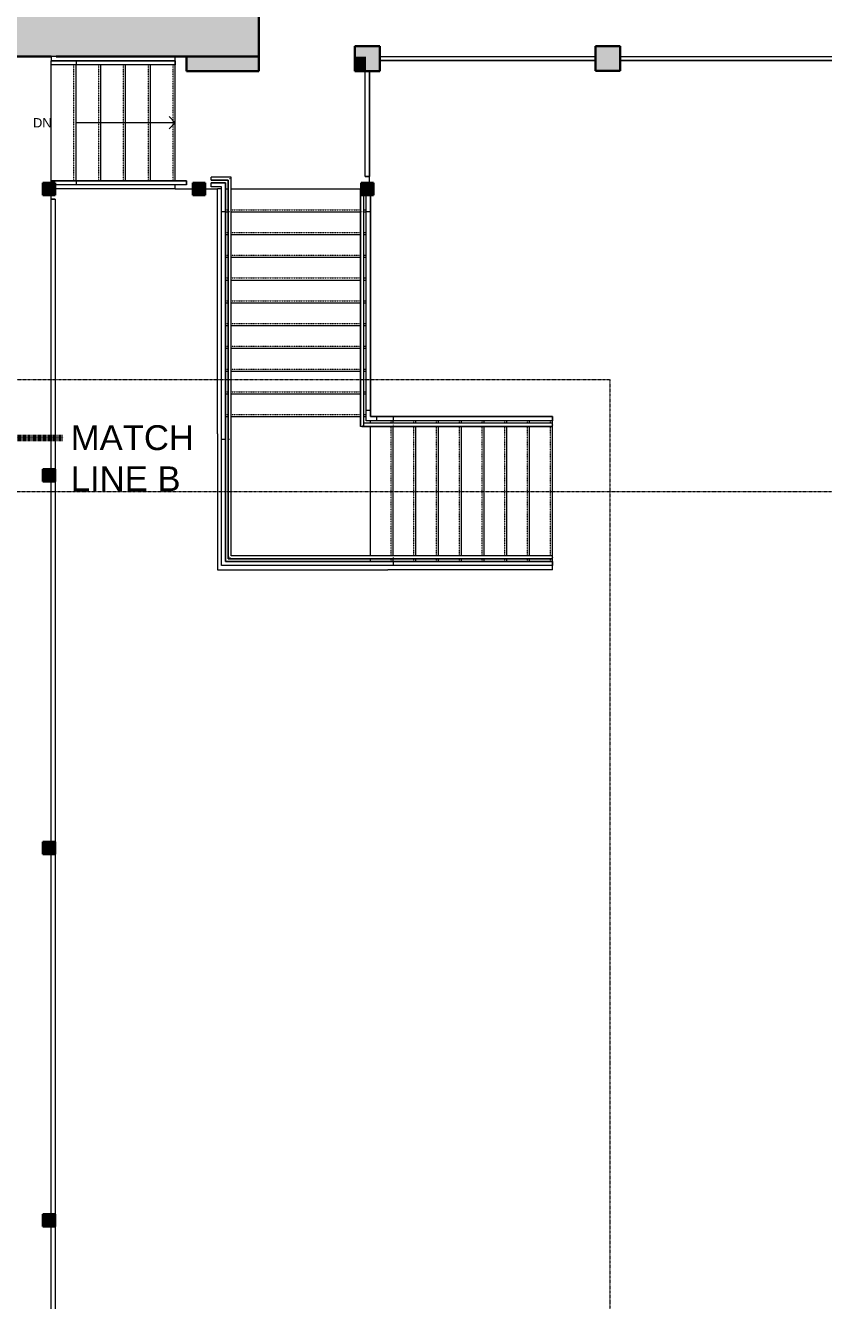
# Model space of a CAD drawing. Header units: inches. Extents: x -1287 to 1590, y -3558 to 989.
# Drawn here: x -683 to -297, y -585 to 31 of the extents above; entities that cross this region are included whole.
import ezdxf

# ---------------------------------------------------------------- set-up
doc = ezdxf.new("R2010")
doc.units = ezdxf.units.IN
doc.header["$MEASUREMENT"] = 0
for name, pattern in [('Dash', [0.25, 0.125, -0.125]), ('Dash_2_', [0.25, 0.125, -0.125]), ('Overhead 1_16_', [0.101562, 0.0625, -0.039062])]:
    doc.linetypes.add(name, pattern=pattern)
for name, color, linetype, lineweight in [('A-ANNO-MATC', 214, 'Dash', 140), ('A-COLS', 52, 'Continuous', 18), ('A-FLOR', 192, 'Continuous', 18), ('A-FLOR-HRAL', 11, 'Continuous', 18), ('A-WALL', 113, 'Continuous', 18), ('A-WALL-PATT', 111, 'Continuous', 18), ('G-ANNO-SYMB', 111, 'Continuous', 9), ('G-ANNO-TEXT', 231, 'Continuous', 9), ('S-STRS', 31, 'Continuous', 18), ('S-STRS-ANNO', 31, 'Continuous', 9), ('S-STRS-IDEN', 31, 'Continuous', 9)]:
    doc.layers.add(name, color=color, linetype=linetype, lineweight=lineweight)
doc.styles.add('Swis721 Lt BT', font='swissl.ttf', dxfattribs={"height": 4.5})
doc.styles.add('Swis721 Lt BT_2', font='swissl.ttf', dxfattribs={"height": 12})

# ---------------------------------------------------------------- blocks, each defined once
blk = doc.blocks.new('Top Rail Type - Top Rail_Internal_-5011479-1st Floor Construction')
at = {"layer": 'A-FLOR-HRAL', "lineweight": 9}
for p, q in [((-511.65, 16.32), (-407.34, 16.32)), ((-407.34, 14.32), (-511.65, 14.32)), ((-395.34, 16.32), (-291.02, 16.32)), ((-291.02, 14.32), (-395.34, 14.32)), ((-518.65, -41.75), (-518.65, 9.25)), ((-516.65, 9.25), (-516.65, -41.75)), ((-516.65, -41.75), (-518.65, -41.75))]:
    blk.add_line(p, q, dxfattribs=at)
blk = doc.blocks.new('Top Rail Type - Top Rail_Internal_-V4-1st Floor Construction')
at = {"layer": 'A-FLOR-HRAL', "lineweight": 9}
for p, q in [((-511.65, 16.32), (-407.34, 16.32)), ((-511.65, 14.32), (-407.34, 14.32)), ((-395.34, 16.32), (-291.02, 16.32)), ((-395.34, 14.32), (-291.02, 14.32)), ((-518.65, -41.75), (-518.65, 9.25)), ((-516.65, -41.75), (-516.65, 9.25)), ((-518.65, -41.75), (-516.65, -41.75))]:
    blk.add_line(p, q, dxfattribs=at)
blk = doc.blocks.new('Top Rail Type - Top Rail_Internal_-6922700-1st Floor Construction')
at = {"layer": 'A-FLOR-HRAL', "lineweight": 9}
for p, q in [((-670.48, 12.25), (-670.48, 14.25)), ((-670.48, 14.25), (-658.48, 14.25)), ((-658.48, 14.25), (-610.48, 14.25)), ((-658.48, 14.25), (-658.48, 12.25)), ((-610.48, 14.25), (-610.48, 12.25)), ((-658.48, 12.25), (-670.48, 12.25)), ((-610.48, 12.25), (-658.48, 12.25))]:
    blk.add_line(p, q, dxfattribs=at)
blk = doc.blocks.new('Top Rail Type - Top Rail_Internal_-V9-1st Floor Construction')
at = {"layer": 'A-FLOR-HRAL', "lineweight": 9}
for p, q in [((-670.48, 12.25), (-670.48, 14.25)), ((-658.48, 14.25), (-670.48, 14.25)), ((-610.48, 14.25), (-658.48, 14.25)), ((-610.48, 12.25), (-610.48, 14.25)), ((-658.48, 12.25), (-670.48, 12.25)), ((-610.48, 12.25), (-658.48, 12.25))]:
    blk.add_line(p, q, dxfattribs=at)
blk = doc.blocks.new('Top Rail Type - Top Rail_Internal_-6922724-1st Floor Construction')
at = {"layer": 'A-FLOR-HRAL', "lineweight": 9}
for p, q in [((-670.48, -44.75), (-670.48, -43.75)), ((-670.48, -43.75), (-658.48, -43.75)), ((-658.48, -45.75), (-668.48, -45.75)), ((-658.48, -43.75), (-605.07, -43.75)), ((-658.48, -43.75), (-658.48, -45.75)), ((-605.07, -45.75), (-658.48, -45.75)), ((-605.07, -43.75), (-605.07, -45.75))]:
    blk.add_line(p, q, dxfattribs=at)
blk = doc.blocks.new('Top Rail Type - Top Rail_Internal_-V10-1st Floor Construction')
at = {"layer": 'A-FLOR-HRAL', "lineweight": 9}
for p, q in [((-670.48, -44.75), (-670.48, -43.75)), ((-658.48, -43.75), (-670.48, -43.75)), ((-658.48, -45.75), (-668.48, -45.75)), ((-605.07, -43.75), (-658.48, -43.75)), ((-605.07, -45.75), (-658.48, -45.75)), ((-605.07, -45.75), (-605.07, -43.75))]:
    blk.add_line(p, q, dxfattribs=at)
blk = doc.blocks.new('Top Rail Type - Top Rail_Internal_-7020780-1st Floor Construction')
at = {"layer": 'A-FLOR-HRAL', "lineweight": 9}
for p, q in [((-518.15, -58.75), (-518.15, -50.75)), ((-516.15, -50.75), (-516.15, -58.75)), ((-518.15, -154.75), (-518.15, -58.75)), ((-516.15, -58.75), (-518.15, -58.75)), ((-516.15, -58.75), (-516.15, -154.75)), ((-518.15, -159.75), (-518.15, -154.75)), ((-516.15, -154.75), (-518.15, -154.75)), ((-513.15, -159.75), (-518.15, -159.75)), ((-516.15, -154.75), (-516.15, -157.75)), ((-516.15, -157.75), (-513.15, -157.75)), ((-513.15, -157.75), (-505.15, -157.75)), ((-513.15, -157.75), (-513.15, -159.75)), ((-505.15, -159.75), (-513.15, -159.75)), ((-505.15, -157.75), (-428.15, -157.75)), ((-505.15, -157.75), (-505.15, -159.75)), ((-428.15, -159.75), (-505.15, -159.75)), ((-428.15, -157.75), (-428.15, -159.75))]:
    blk.add_line(p, q, dxfattribs=at)
blk = doc.blocks.new('Top Rail Type - Top Rail_Internal_-V20-1st Floor Construction')
at = {"layer": 'A-FLOR-HRAL', "lineweight": 9}
for p, q in [((-518.15, -58.75), (-518.15, -50.75)), ((-516.15, -58.75), (-516.15, -50.75)), ((-518.15, -154.75), (-518.15, -58.75)), ((-516.15, -154.75), (-516.15, -58.75)), ((-518.15, -159.75), (-518.15, -154.75)), ((-513.15, -159.75), (-518.15, -159.75)), ((-516.15, -157.75), (-516.15, -154.75)), ((-513.15, -157.75), (-516.15, -157.75)), ((-505.15, -157.75), (-513.15, -157.75)), ((-505.15, -159.75), (-513.15, -159.75)), ((-428.15, -157.75), (-505.15, -157.75)), ((-428.15, -159.75), (-505.15, -159.75)), ((-428.15, -159.75), (-428.15, -157.75))]:
    blk.add_line(p, q, dxfattribs=at)
blk = doc.blocks.new('Top Rail Type - Top Rail_Internal_-7020797-1st Floor Construction')
at = {"layer": 'A-FLOR-HRAL', "lineweight": 9}
for p, q in [((-593.07, -46.75), (-593.07, -44.75)), ((-593.07, -44.75), (-586.15, -44.75)), ((-588.15, -46.75), (-593.07, -46.75)), ((-588.15, -58.75), (-588.15, -46.75)), ((-586.15, -44.75), (-586.15, -58.75)), ((-588.15, -156.75), (-588.15, -58.75)), ((-586.15, -58.75), (-588.15, -58.75)), ((-586.15, -58.75), (-586.15, -156.75)), ((-588.15, -168.75), (-588.15, -156.75)), ((-586.15, -156.75), (-586.15, -168.75)), ((-588.15, -229.75), (-588.15, -168.75)), ((-586.15, -168.75), (-588.15, -168.75)), ((-586.15, -168.75), (-586.15, -227.75)), ((-586.15, -227.75), (-516.15, -227.75)), ((-516.15, -227.75), (-505.15, -227.75)), ((-505.15, -227.75), (-428.15, -227.75)), ((-505.15, -227.75), (-505.15, -229.75)), ((-428.15, -227.75), (-428.15, -229.75)), ((-516.15, -229.75), (-588.15, -229.75)), ((-505.15, -229.75), (-516.15, -229.75)), ((-428.15, -229.75), (-505.15, -229.75))]:
    blk.add_line(p, q, dxfattribs=at)
blk = doc.blocks.new('Top Rail Type - Top Rail_Internal_-V21-1st Floor Construction')
at = {"layer": 'A-FLOR-HRAL', "lineweight": 9}
for p, q in [((-593.07, -46.75), (-593.07, -44.75)), ((-586.15, -44.75), (-593.07, -44.75)), ((-588.15, -46.75), (-593.07, -46.75)), ((-588.15, -58.75), (-588.15, -46.75)), ((-586.15, -58.75), (-586.15, -44.75)), ((-588.15, -168.75), (-588.15, -58.75)), ((-586.15, -168.75), (-586.15, -58.75)), ((-588.15, -229.75), (-588.15, -168.75)), ((-586.15, -227.75), (-586.15, -168.75)), ((-505.15, -227.75), (-586.15, -227.75)), ((-428.15, -227.75), (-505.15, -227.75)), ((-428.15, -229.75), (-428.15, -227.75)), ((-505.15, -229.75), (-588.15, -229.75)), ((-428.15, -229.75), (-505.15, -229.75))]:
    blk.add_line(p, q, dxfattribs=at)
blk = doc.blocks.new('Handrail Type - Handrail_Internal_-7020826-1st Floor Construction')
at = {"layer": 'A-FLOR-HRAL', "lineweight": 9}
for p, q in [((-583.4, -42), (-593.07, -42)), ((-593.07, -42.84), (-593.07, -42.65)), ((-583.4, -58.52), (-583.4, -42)), ((-593.07, -43.5), (-584.9, -43.5)), ((-584.9, -43.5), (-584.9, -58.52)), ((-584.9, -58.52), (-584.9, -156.33)), ((-583.4, -156.33), (-583.4, -58.52)), ((-584.9, -156.33), (-584.9, -168.52)), ((-583.4, -168.52), (-583.4, -156.33)), ((-584.9, -168.73), (-584.9, -226.5)), ((-583.4, -225), (-583.4, -168.73)), ((-584.9, -226.5), (-516.15, -226.5)), ((-516.15, -225), (-583.4, -225)), ((-505.37, -225), (-516.15, -225)), ((-516.15, -226.5), (-505.37, -226.5)), ((-428.15, -225), (-505.37, -225)), ((-505.37, -226.5), (-428.15, -226.5))]:
    blk.add_line(p, q, dxfattribs=at)
at = {"layer": 'A-FLOR-HRAL', "lineweight": 9, "flags": 128}
blk.add_lwpolyline([(-428.15, -225.67), (-428.15, -225.75), (-428.15, -225.82)], dxfattribs=at)
at = {"layer": 'A-FLOR-HRAL', "lineweight": 9}
for points in [[(-584.05, -42.65), (-584.07, -42.67), (-584.1, -42.7), (-584.15, -42.75), (-584.19, -42.79), (-584.22, -42.82), (-584.24, -42.84)], [(-584.05, -225.65), (-584.07, -225.67), (-584.1, -225.7), (-584.15, -225.75), (-584.19, -225.79), (-584.22, -225.82), (-584.24, -225.84)]]:
    blk.add_open_spline(points, degree=3, knots=[0.46086968, 0.46086968, 0.46086968, 0.46086968, 0.47916667, 0.5, 0.52083333, 0.53913032, 0.53913032, 0.53913032, 0.53913032], dxfattribs=at)
for points in [[(-584.07, -58.74), (-584.09, -58.74), (-584.15, -58.75), (-584.2, -58.74), (-584.22, -58.74)], [(-584.07, -168.74), (-584.09, -168.74), (-584.15, -168.75), (-584.2, -168.74), (-584.22, -168.74)], [(-505.15, -225.65), (-505.15, -225.68), (-505.15, -225.75), (-505.15, -225.81), (-505.15, -225.84)]]:
    blk.add_open_spline(points, degree=3, dxfattribs=at)
blk = doc.blocks.new('Handrail Type - Handrail_Internal_-V22-1st Floor Construction')
at = {"layer": 'A-FLOR-HRAL', "lineweight": 9}
for p, q in [((-593.07, -43.5), (-593.07, -42)), ((-583.4, -42), (-593.07, -42)), ((-583.4, -58.75), (-583.4, -42)), ((-584.9, -43.5), (-593.07, -43.5)), ((-584.9, -58.75), (-584.9, -43.5)), ((-584.9, -168.75), (-584.9, -58.75)), ((-583.4, -168.75), (-583.4, -58.75)), ((-584.9, -226.5), (-584.9, -168.75)), ((-583.4, -225), (-583.4, -168.75)), ((-505.15, -226.5), (-584.9, -226.5)), ((-505.15, -225), (-583.4, -225)), ((-428.15, -225), (-505.15, -225)), ((-428.15, -226.5), (-505.15, -226.5)), ((-428.15, -226.5), (-428.15, -225))]:
    blk.add_line(p, q, dxfattribs=at)
blk = doc.blocks.new('Handrail Type - Handrail_Internal_-7020850-1st Floor Construction')
at = {"layer": 'A-FLOR-HRAL', "lineweight": 9}
for p, q in [((-520.9, -47.75), (-520.9, -58.52)), ((-519.4, -58.52), (-519.4, -50.75)), ((-520.9, -58.52), (-520.9, -161.75)), ((-519.4, -161.75), (-519.4, -58.52)), ((-520.15, -162.5), (-505.37, -162.5)), ((-505.37, -161), (-519.4, -161)), ((-428.15, -161), (-505.37, -161)), ((-505.37, -162.5), (-428.15, -162.5))]:
    blk.add_line(p, q, dxfattribs=at)
at = {"layer": 'A-FLOR-HRAL', "lineweight": 9, "flags": 128}
for points in [[(-519.4, -161.75), (-519.42, -161.94), (-519.5, -162.12), (-519.62, -162.28), (-519.77, -162.39), (-519.95, -162.47), (-520.15, -162.5), (-520.34, -162.47), (-520.52, -162.39), (-520.68, -162.28)], [(-520.68, -162.28), (-520.52, -162.39), (-520.34, -162.47), (-520.15, -162.5)], [(-520.15, -162.5), (-519.95, -162.47), (-519.77, -162.39), (-519.62, -162.28), (-519.5, -162.12), (-519.42, -161.94), (-519.4, -161.75)], [(-428.15, -161.67), (-428.15, -161.75), (-428.15, -161.82)]]:
    blk.add_lwpolyline(points, dxfattribs=at)
at = {"layer": 'A-FLOR-HRAL', "lineweight": 9}
for points in [[(-520.07, -58.74), (-520.09, -58.74), (-520.15, -58.75), (-520.2, -58.74), (-520.22, -58.74)], [(-505.15, -161.67), (-505.15, -161.69), (-505.15, -161.75), (-505.15, -161.8), (-505.15, -161.82)]]:
    blk.add_open_spline(points, degree=3, dxfattribs=at)
blk = doc.blocks.new('Handrail Type - Handrail_Internal_-V23-1st Floor Construction')
at = {"layer": 'A-FLOR-HRAL', "lineweight": 9}
for p, q in [((-520.9, -47.75), (-520.65, -47.75)), ((-520.9, -58.75), (-520.9, -47.75)), ((-519.4, -58.75), (-519.4, -50.75)), ((-520.9, -162.5), (-520.9, -58.75)), ((-519.4, -161), (-519.4, -58.75)), ((-505.15, -162.5), (-520.9, -162.5)), ((-505.15, -161), (-519.4, -161)), ((-428.15, -161), (-505.15, -161)), ((-428.15, -162.5), (-505.15, -162.5)), ((-428.15, -162.5), (-428.15, -161))]:
    blk.add_line(p, q, dxfattribs=at)
blk = doc.blocks.new('Top Rail Type - Top Rail_Internal_-8311756-1st Floor Construction')
at = {"layer": 'A-FLOR-HRAL', "lineweight": 9}
for p, q in [((-670.48, -52.75), (-668.48, -52.75)), ((-668.48, -52.75), (-668.48, -183.19)), ((-668.48, -189.19), (-668.48, -363.19)), ((-668.48, -369.19), (-668.48, -543.19)), ((-668.48, -549.19), (-668.48, -723.19))]:
    blk.add_line(p, q, dxfattribs=at)
blk = doc.blocks.new('Top Rail Type - Top Rail_Internal_-V88-1st Floor Construction')
at = {"layer": 'A-FLOR-HRAL', "lineweight": 9}
for p, q in [((-668.48, -52.75), (-670.48, -52.75)), ((-668.48, -52.75), (-668.48, -183.19)), ((-668.48, -189.19), (-668.48, -363.19)), ((-668.48, -369.19), (-668.48, -543.19)), ((-668.48, -549.19), (-668.48, -723.19))]:
    blk.add_line(p, q, dxfattribs=at)

msp = doc.modelspace()

# ---------------------------------------------------------------- hatches: boundary and pattern name
at = {"layer": 'A-COLS'}
for points in [[(-511.89, 9.25), (-511.65, 9.25), (-511.65, 21.25), (-523.65, 21.25), (-523.65, 16.25), (-518.25, 16.25), (-518.25, 9.25)], [(-404.78, 9.32), (-395.34, 9.32), (-395.34, 21.32), (-407.34, 21.32), (-407.34, 9.32)], [(-518.25, 9.25), (-518.25, 16.25), (-523.65, 16.25), (-523.65, 9.25)], [(-674.48, -50.75), (-668.48, -50.75), (-668.48, -44.75), (-674.48, -44.75)], [(-602.07, -50.75), (-596.07, -50.75), (-596.07, -44.75), (-602.07, -44.75)], [(-518.25, -50.75), (-518.25, -44.75), (-520.65, -44.75), (-520.65, -50.75)], [(-518.25, -50.75), (-514.65, -50.75), (-514.65, -44.75), (-518.25, -44.75)], [(-674.48, -189.19), (-668.48, -189.19), (-668.48, -183.19), (-674.48, -183.19)], [(-674.48, -369.19), (-668.48, -369.19), (-668.48, -363.19), (-674.48, -363.19)], [(-674.48, -549.19), (-668.48, -549.19), (-668.48, -543.19), (-674.48, -543.19)]]:
    msp.add_hatch(color=250, dxfattribs=at).paths.add_polyline_path(points, flags=0)
at = {"layer": 'A-WALL-PATT'}
h = msp.add_hatch(color=250, dxfattribs=at)
h.paths.add_polyline_path([(-590.07, 16.25), (-570.07, 16.25), (-570.07, 45.47), (-590.07, 45.47), (-590.07, 36.25)], flags=0)
h.paths.add_polyline_path([(-590.07, 79.47), (-570.07, 79.47), (-570.07, 106.47), (-590.07, 106.47)], flags=0)
h = msp.add_hatch(color=250, dxfattribs=at)
h.paths.add_polyline_path([(-590.07, 16.25), (-590.07, 36.25), (-772.04, 36.25), (-772.04, 16.25), (-605.07, 16.25)], flags=0)
h.paths.add_polyline_path([(-993.86, 16.25), (-901.04, 16.25), (-901.04, 36.25), (-1015.06, 36.25), (-1015.06, 16.25)], flags=0)
h.paths.add_polyline_path([(-834.14, 16.25), (-834.14, 36.25), (-861.04, 36.25), (-861.04, 16.25), (-843.04, 16.25)], flags=0)
msp.add_hatch(color=250, dxfattribs=at).paths.add_polyline_path([(-570.07, 9.25), (-570.07, 16.25), (-605.07, 16.25), (-605.07, 9.25)], flags=0)

# ---------------------------------------------------------------- linework, layer by layer
at = {"layer": 'A-ANNO-MATC'}
msp.add_line((-1047.65, -167.98), (-664.65, -167.98), dxfattribs=at)
at = {"layer": 'A-COLS', "color": 8, "lineweight": 30}
for p, q in [((-523.65, 21.25), (-523.65, 16.25)), ((-523.65, 21.25), (-511.65, 21.25)), ((-511.65, 9.25), (-511.65, 21.25)), ((-395.34, 21.32), (-407.34, 21.32)), ((-407.34, 21.32), (-407.34, 9.32)), ((-395.34, 9.32), (-395.34, 21.32)), ((-523.65, 9.25), (-523.65, 16.25)), ((-523.65, 9.25), (-518.25, 9.25)), ((-511.65, 9.25), (-518.25, 9.25)), ((-407.34, 9.32), (-395.34, 9.32)), ((-674.48, -50.75), (-674.48, -44.75)), ((-674.48, -44.75), (-668.48, -44.75)), ((-668.48, -50.75), (-668.48, -44.75)), ((-602.07, -50.75), (-602.07, -44.75)), ((-602.07, -44.75), (-596.07, -44.75)), ((-596.07, -50.75), (-596.07, -44.75)), ((-520.65, -50.75), (-520.65, -44.75)), ((-520.65, -44.75), (-518.25, -44.75)), ((-514.65, -44.75), (-518.25, -44.75)), ((-514.65, -50.75), (-514.65, -44.75)), ((-668.48, -50.75), (-674.48, -50.75)), ((-596.07, -50.75), (-602.07, -50.75)), ((-520.65, -50.75), (-518.25, -50.75)), ((-514.65, -50.75), (-518.25, -50.75)), ((-674.48, -189.19), (-674.48, -183.19)), ((-674.48, -183.19), (-668.48, -183.19)), ((-668.48, -189.19), (-668.48, -183.19)), ((-668.48, -189.19), (-674.48, -189.19)), ((-674.48, -369.19), (-674.48, -363.19)), ((-674.48, -363.19), (-668.48, -363.19)), ((-668.48, -369.19), (-668.48, -363.19)), ((-668.48, -369.19), (-674.48, -369.19)), ((-674.48, -549.19), (-674.48, -543.19)), ((-674.48, -543.19), (-668.48, -543.19)), ((-668.48, -549.19), (-668.48, -543.19)), ((-668.48, -549.19), (-674.48, -549.19))]:
    msp.add_line(p, q, dxfattribs=at)
at = {"layer": 'A-FLOR'}
for p, q in [((-670.48, -43.75), (-670.48, 12.25)), ((-516.65, -44.75), (-516.65, -41.75)), ((-610.48, -47.75), (-602.07, -47.75)), ((-596.07, -47.75), (-590.15, -47.75)), ((-586.15, -47.75), (-584.9, -47.75)), ((-583.4, -47.75), (-520.9, -47.75)), ((-670.48, -183.19), (-670.48, -50.75)), ((-670.48, -363.19), (-670.48, -189.19)), ((-670.48, -543.19), (-670.48, -369.19)), ((-670.48, -723.19), (-670.48, -549.19))]:
    msp.add_line(p, q, dxfattribs=at)
at = {"layer": 'A-WALL', "color": 8, "lineweight": 30}
for p, q in [((-570.07, 9.25), (-570.07, 45.47)), ((-772.04, 16.25), (-670.48, 16.25)), ((-668.06, 16.25), (-570.07, 16.25)), ((-605.07, 16.25), (-605.07, 9.25)), ((-570.07, 9.25), (-605.07, 9.25))]:
    msp.add_line(p, q, dxfattribs=at)
at = {"layer": 'G-ANNO-SYMB', "linetype": 'Dash_2_'}
for p, q in [((-1188.65, -139.87), (-400.4, -139.87)), ((-400.4, -139.87), (-400.4, -1310.43)), ((50.74, -194.11), (-1179.72, -194.11))]:
    msp.add_line(p, q, dxfattribs=at)
at = {"layer": 'S-STRS', "lineweight": 9}
for p, q in [((-670.48, 16.25), (-670.48, 14.25)), ((-668.06, 16.25), (-670.48, 16.25)), ((-610.48, 14.25), (-610.48, 16.25)), ((-670.48, -43.75), (-670.48, 12.25)), ((-658.48, -43.75), (-658.48, 12.25)), ((-646.48, -43.75), (-646.48, 12.25)), ((-634.48, -43.75), (-634.48, 12.25)), ((-622.48, -43.75), (-622.48, 12.25)), ((-610.48, -43.75), (-610.48, 12.25)), ((-610.48, -47.75), (-668.48, -47.75)), ((-610.48, -47.75), (-610.48, -45.75)), ((-588.15, -47.75), (-590.15, -47.75)), ((-590.15, -166.12), (-590.15, -47.75)), ((-586.15, -47.75), (-584.9, -47.75)), ((-583.4, -47.75), (-520.9, -47.75)), ((-586.15, -58.75), (-584.9, -58.75)), ((-583.4, -58.75), (-520.9, -58.75)), ((-519.4, -58.75), (-518.15, -58.75)), ((-586.15, -69.75), (-584.9, -69.75)), ((-583.4, -69.75), (-520.9, -69.75)), ((-519.4, -69.75), (-518.15, -69.75)), ((-586.15, -80.75), (-584.9, -80.75)), ((-583.4, -80.75), (-520.9, -80.75)), ((-519.4, -80.75), (-518.15, -80.75)), ((-586.15, -91.75), (-584.9, -91.75)), ((-583.4, -91.75), (-520.9, -91.75)), ((-519.4, -91.75), (-518.15, -91.75)), ((-586.15, -102.75), (-584.9, -102.75)), ((-583.4, -102.75), (-520.9, -102.75)), ((-519.4, -102.75), (-518.15, -102.75)), ((-586.15, -113.75), (-584.9, -113.75)), ((-583.4, -113.75), (-520.9, -113.75)), ((-519.4, -113.75), (-518.15, -113.75)), ((-586.15, -124.75), (-584.9, -124.75)), ((-583.4, -124.75), (-520.9, -124.75)), ((-519.4, -124.75), (-518.15, -124.75)), ((-586.15, -135.75), (-584.9, -135.75)), ((-583.4, -135.75), (-520.9, -135.75)), ((-519.4, -135.75), (-518.15, -135.75)), ((-586.15, -146.75), (-584.9, -146.75)), ((-583.4, -146.75), (-520.9, -146.75)), ((-519.4, -146.75), (-518.15, -146.75)), ((-586.15, -157.75), (-584.9, -157.75)), ((-583.4, -157.75), (-520.9, -157.75)), ((-519.4, -157.75), (-518.15, -157.75)), ((-516.15, -161), (-516.15, -159.75)), ((-505.15, -161), (-505.15, -159.75)), ((-494.15, -161), (-494.15, -159.75)), ((-483.15, -161), (-483.15, -159.75)), ((-472.15, -161), (-472.15, -159.75)), ((-461.15, -161), (-461.15, -159.75)), ((-450.15, -161), (-450.15, -159.75)), ((-439.15, -161), (-439.15, -159.75)), ((-428.15, -161), (-428.15, -159.75)), ((-590.15, -166.12), (-590.15, -231.75)), ((-516.15, -225), (-516.15, -162.5)), ((-505.15, -225), (-505.15, -162.5)), ((-494.15, -225), (-494.15, -162.5)), ((-483.15, -225), (-483.15, -162.5)), ((-472.15, -225), (-472.15, -162.5)), ((-461.15, -225), (-461.15, -162.5)), ((-450.15, -225), (-450.15, -162.5)), ((-439.15, -225), (-439.15, -162.5)), ((-428.15, -225), (-428.15, -162.5)), ((-516.15, -227.75), (-516.15, -226.5)), ((-505.15, -227.75), (-505.15, -226.5)), ((-494.15, -227.75), (-494.15, -226.5)), ((-483.15, -227.75), (-483.15, -226.5)), ((-472.15, -227.75), (-472.15, -226.5)), ((-461.15, -227.75), (-461.15, -226.5)), ((-450.15, -227.75), (-450.15, -226.5)), ((-439.15, -227.75), (-439.15, -226.5)), ((-428.15, -227.75), (-428.15, -226.5)), ((-590.15, -231.75), (-507.77, -231.75)), ((-428.15, -231.75), (-507.77, -231.75)), ((-428.15, -231.75), (-428.15, -229.75))]:
    msp.add_line(p, q, dxfattribs=at)
at = {"layer": 'S-STRS', "linetype": 'Overhead 1_16_', "lineweight": 9}
for p, q in [((-659.48, -43.75), (-659.48, 12.25)), ((-647.48, -43.75), (-647.48, 12.25)), ((-635.48, -43.75), (-635.48, 12.25)), ((-623.48, -43.75), (-623.48, 12.25)), ((-611.48, -43.75), (-611.48, 12.25)), ((-586.15, -57.75), (-584.9, -57.75)), ((-583.4, -57.75), (-520.9, -57.75)), ((-519.4, -57.75), (-518.15, -57.75)), ((-586.15, -68.75), (-584.9, -68.75)), ((-583.4, -68.75), (-520.9, -68.75)), ((-519.4, -68.75), (-518.15, -68.75)), ((-586.15, -79.75), (-584.9, -79.75)), ((-583.4, -79.75), (-520.9, -79.75)), ((-519.4, -79.75), (-518.15, -79.75)), ((-586.15, -90.75), (-584.9, -90.75)), ((-583.4, -90.75), (-520.9, -90.75)), ((-519.4, -90.75), (-518.15, -90.75)), ((-586.15, -101.75), (-584.9, -101.75)), ((-583.4, -101.75), (-520.9, -101.75)), ((-519.4, -101.75), (-518.15, -101.75)), ((-586.15, -112.75), (-584.9, -112.75)), ((-583.4, -112.75), (-520.9, -112.75)), ((-519.4, -112.75), (-518.15, -112.75)), ((-586.15, -123.75), (-584.9, -123.75)), ((-583.4, -123.75), (-520.9, -123.75)), ((-519.4, -123.75), (-518.15, -123.75)), ((-586.15, -134.75), (-584.9, -134.75)), ((-583.4, -134.75), (-520.9, -134.75)), ((-519.4, -134.75), (-518.15, -134.75)), ((-586.15, -145.75), (-584.9, -145.75)), ((-583.4, -145.75), (-520.9, -145.75)), ((-519.4, -145.75), (-518.15, -145.75)), ((-586.15, -156.75), (-584.9, -156.75)), ((-583.4, -156.75), (-520.9, -156.75)), ((-519.4, -156.75), (-518.15, -156.75)), ((-506.15, -161), (-506.15, -159.75)), ((-495.15, -161), (-495.15, -159.75)), ((-484.15, -161), (-484.15, -159.75)), ((-473.15, -161), (-473.15, -159.75)), ((-462.15, -161), (-462.15, -159.75)), ((-451.15, -161), (-451.15, -159.75)), ((-440.15, -161), (-440.15, -159.75)), ((-429.15, -161), (-429.15, -159.75)), ((-506.15, -225), (-506.15, -162.5)), ((-495.15, -225), (-495.15, -162.5)), ((-484.15, -225), (-484.15, -162.5)), ((-473.15, -225), (-473.15, -162.5)), ((-462.15, -225), (-462.15, -162.5)), ((-451.15, -225), (-451.15, -162.5)), ((-440.15, -225), (-440.15, -162.5)), ((-429.15, -225), (-429.15, -162.5)), ((-506.15, -227.75), (-506.15, -226.5)), ((-495.15, -227.75), (-495.15, -226.5)), ((-484.15, -227.75), (-484.15, -226.5)), ((-473.15, -227.75), (-473.15, -226.5)), ((-462.15, -227.75), (-462.15, -226.5)), ((-451.15, -227.75), (-451.15, -226.5)), ((-440.15, -227.75), (-440.15, -226.5)), ((-429.15, -227.75), (-429.15, -226.5))]:
    msp.add_line(p, q, dxfattribs=at)
at = {"layer": 'S-STRS-ANNO'}
for p, q in [((-646.48, -15.75), (-658.48, -15.75)), ((-634.48, -15.75), (-646.48, -15.75)), ((-622.48, -15.75), (-634.48, -15.75)), ((-610.48, -15.75), (-622.48, -15.75)), ((-610.48, -15.75), (-613.48, -12.75)), ((-610.48, -15.75), (-613.48, -18.75))]:
    msp.add_line(p, q, dxfattribs=at)

# ---------------------------------------------------------------- block references
at = {"layer": 'A-FLOR-HRAL', "lineweight": 9}
for name in ['Top Rail Type - Top Rail_Internal_-6922700-1st Floor Construction', 'Top Rail Type - Top Rail_Internal_-V9-1st Floor Construction', 'Top Rail Type - Top Rail_Internal_-5011479-1st Floor Construction', 'Top Rail Type - Top Rail_Internal_-V4-1st Floor Construction', 'Handrail Type - Handrail_Internal_-7020826-1st Floor Construction', 'Handrail Type - Handrail_Internal_-V22-1st Floor Construction', 'Top Rail Type - Top Rail_Internal_-6922724-1st Floor Construction', 'Top Rail Type - Top Rail_Internal_-V10-1st Floor Construction', 'Top Rail Type - Top Rail_Internal_-7020797-1st Floor Construction', 'Top Rail Type - Top Rail_Internal_-V21-1st Floor Construction', 'Handrail Type - Handrail_Internal_-7020850-1st Floor Construction', 'Handrail Type - Handrail_Internal_-V23-1st Floor Construction', 'Top Rail Type - Top Rail_Internal_-8311756-1st Floor Construction', 'Top Rail Type - Top Rail_Internal_-V88-1st Floor Construction', 'Top Rail Type - Top Rail_Internal_-7020780-1st Floor Construction', 'Top Rail Type - Top Rail_Internal_-V20-1st Floor Construction']:
    msp.add_blockref(name, (0, 0), dxfattribs=at)

# ---------------------------------------------------------------- texts
at = {"layer": 'G-ANNO-TEXT', "color": 7, "char_height": 12, "attachment_point": 1, "style": 'Swis721 Lt BT_2'}
for s, insert, width in [('MATCH ', (-661.03, -161.92), 73.1745), ('LINE B', (-661.03, -181.8), 59.691)]:
    msp.add_mtext(s, dxfattribs=dict(at, insert=insert, width=width))
at = {"layer": 'S-STRS-IDEN', "insert": (-679.3, -13.51), "char_height": 4.5, "width": 10.5833, "attachment_point": 1, "line_spacing_factor": 1.005062, "style": 'Swis721 Lt BT'}
msp.add_mtext('DN', dxfattribs=at)

doc.saveas('drawing.dxf')
